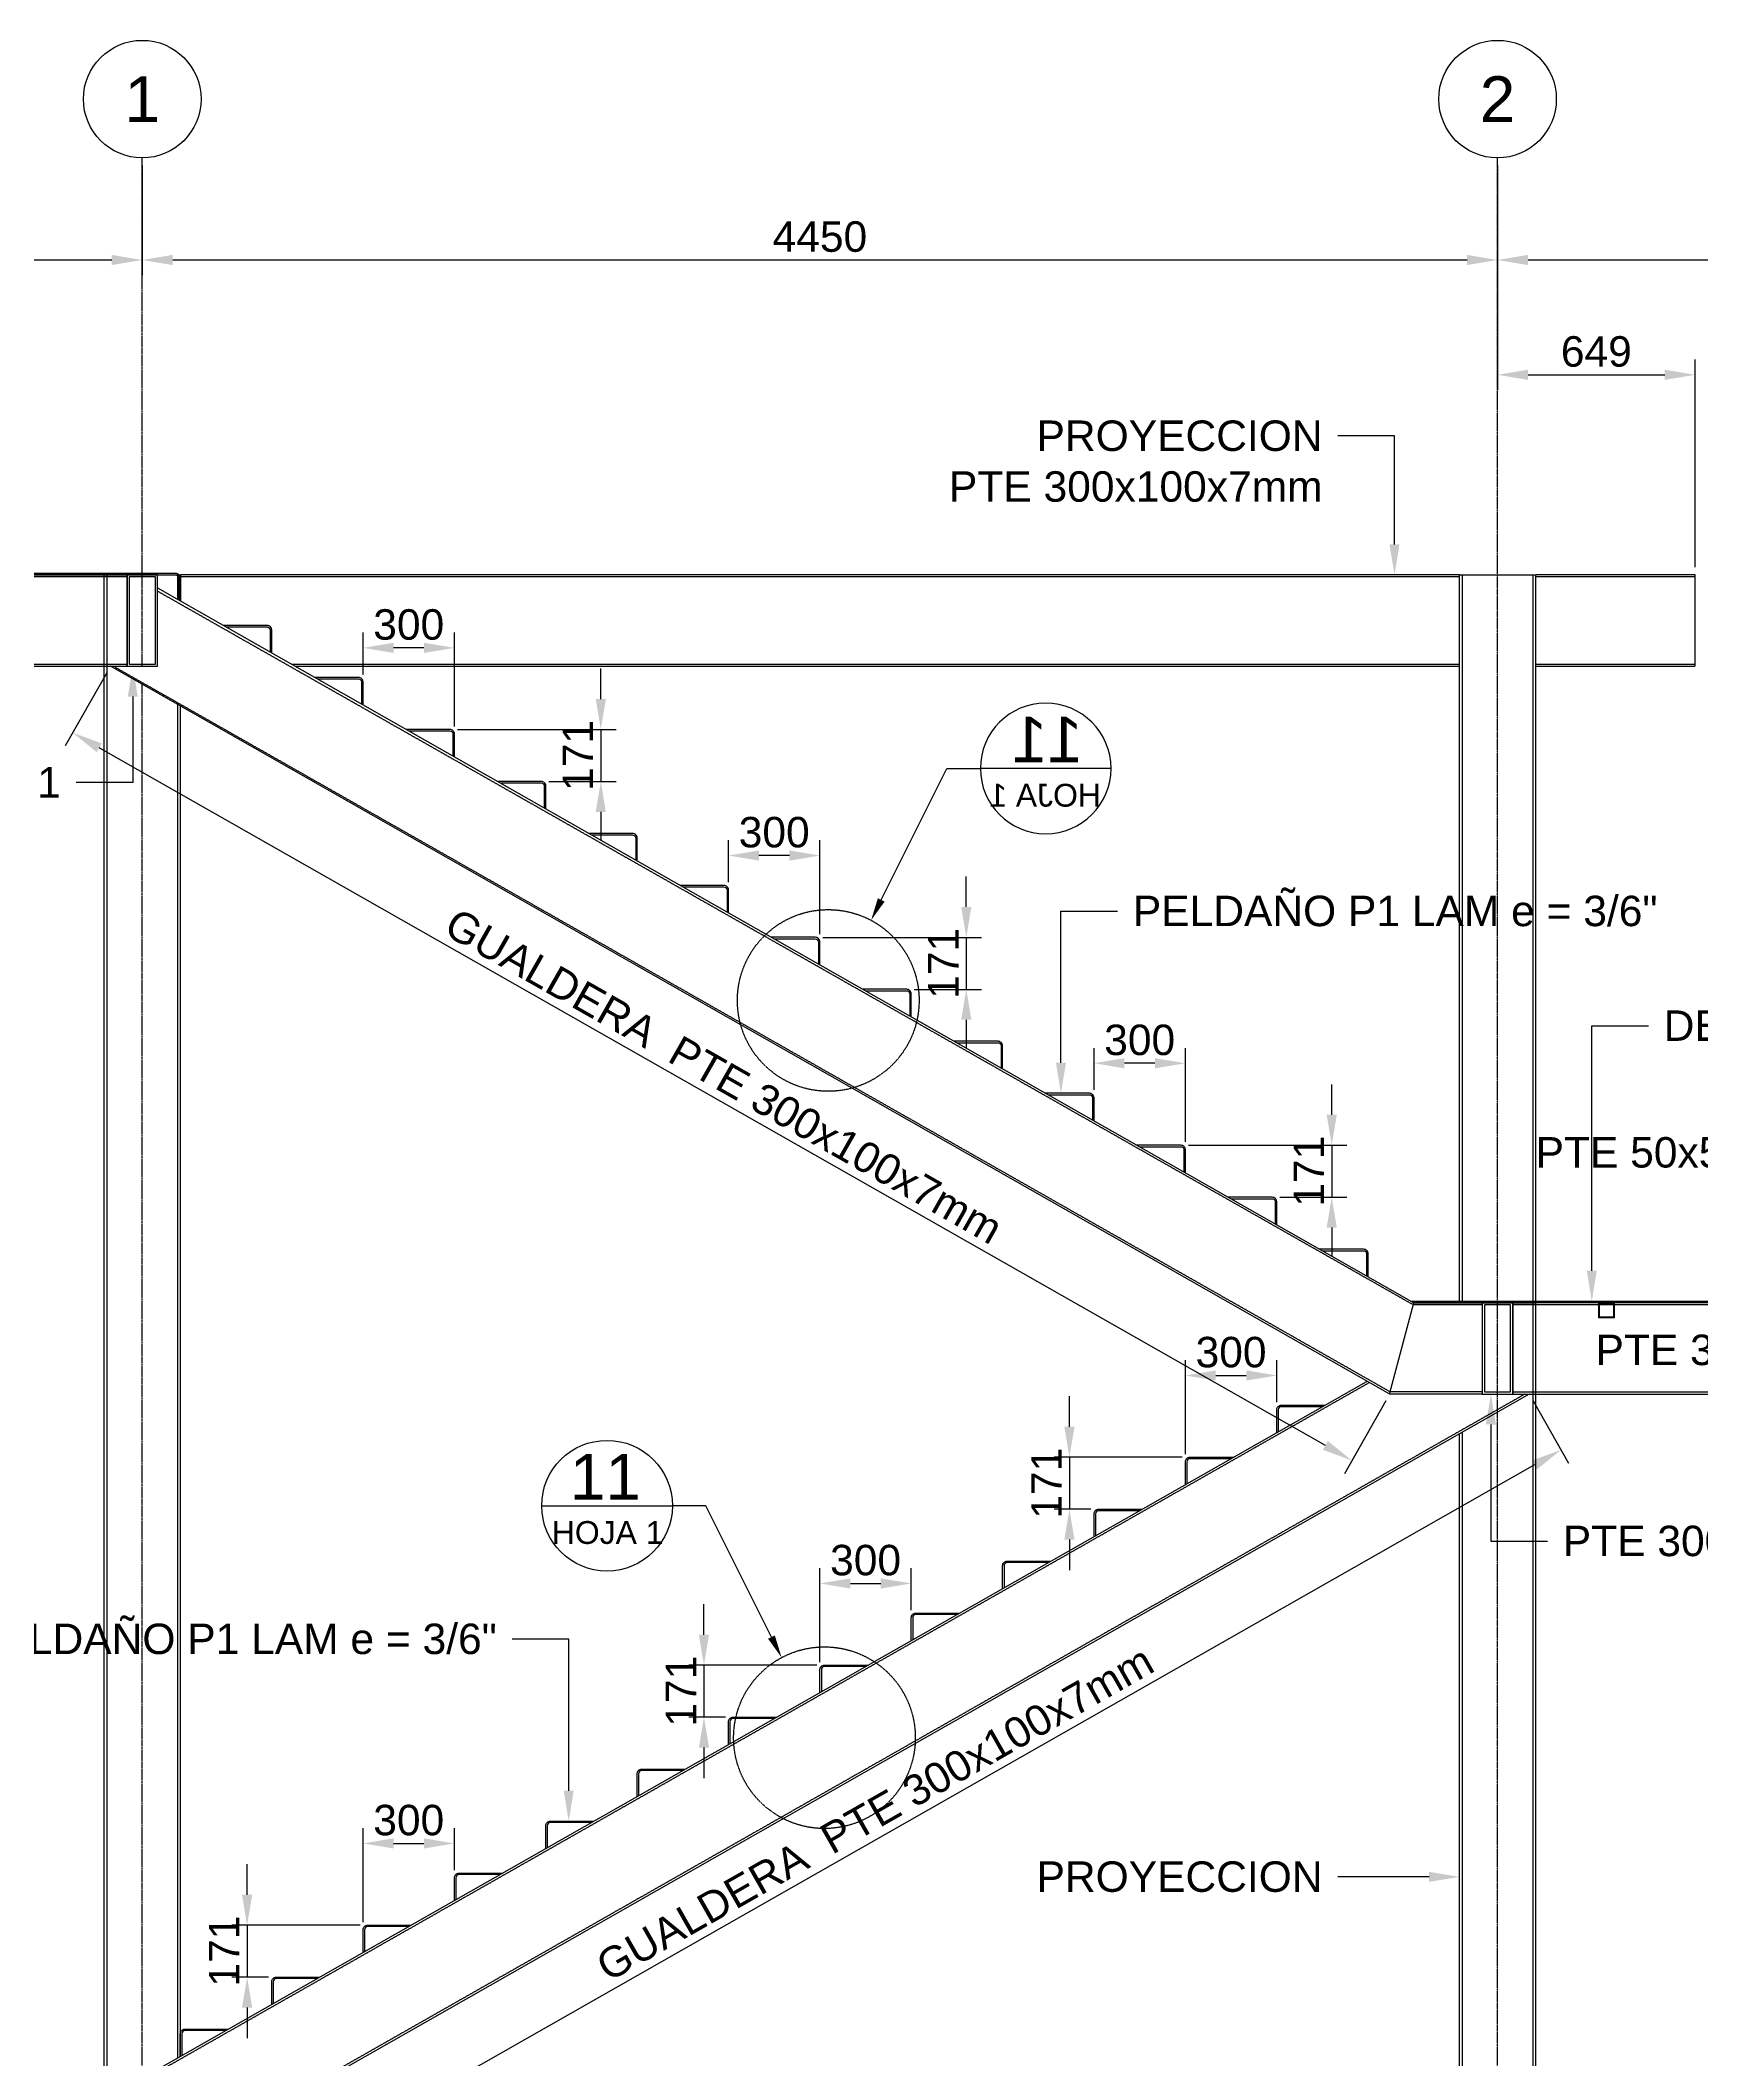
# Model space of a CAD drawing. Header units: millimetres. Extents: x -59786 to 1889966, y -10432 to 69447.
# Drawn here: x 1511 to 6965, y 8262 to 14892 of the extents above; entities that cross this region are included whole.
import ezdxf
from ezdxf import colors
from ezdxf.entities.mleader import LeaderData, LeaderLine
from ezdxf.enums import TextEntityAlignment as Align
from ezdxf.math import Vec2, Vec3

# ---------------------------------------------------------------- set-up
doc = ezdxf.new("R2010")
doc.units = ezdxf.units.MM
doc.header["$LTSCALE"] = 0.2
doc.set_wipeout_variables(frame=1)
doc.linetypes.add('CENTER', pattern=[50.8, 31.75, -6.35, 6.35, -6.35])
doc.linetypes.add('HIDDEN', pattern=[9.525, 6.35, -3.175])
for name, color, linetype in [('EE-5', 7, 'Continuous'), ('EE-TEXTO 1', 4, 'Continuous'), ('EE-TEXTO 2', 2, 'Continuous'), ('SIM-COTAS', 1, 'Continuous'), ('SIM-EJES', 8, 'CENTER'), ('SIM-OCULTOS', 8, 'HIDDEN'), ('SIM-PELDAÑOS', 5, 'Continuous'), ('SIM-PTE 300x100x7', 213, 'Continuous'), ('SIM-PTE 50x50x2', 132, 'Continuous')]:
    doc.layers.add(name, color=color, linetype=linetype)
doc.styles.add('ARIAL EE', font='arial.ttf')
doc.styles.get("Standard").update_dxf_attribs({"font": 'arial.ttf'})
doc.dimstyles.new('EE 1_STANDAR', dxfattribs={"dimtxt": 2, "dimasz": 2, "dimexe": 1, "dimexo": 0.5, "dimgap": 0.5, "dimtad": 1, "dimdec": 0, "dimdsep": 46, "dimtxsty": 'ARIAL EE', "dimcen": 1.5, "dimclrd": 256, "dimclre": 256, "dimclrt": 2, "dimadec": 0, "dimazin": 0, "dimtfac": 1, "dimtdec": 0, "dimtix": 1, "dimtmove": 0, "dimatfit": 2, "dimfxl": 1, "dimlwd": -1, "dimlwe": -1, "dimarcsym": 0})

# ---------------------------------------------------------------- blocks, each defined once
blk = doc.blocks.new('Esc atras')
at = {"layer": 'SIM-PELDAÑOS'}
for points in [[(6525, 10747.2), (6225, 10747.2, 0.414214), (6214.8, 10737), (6214.8, 10581.3), (6210, 10581.3), (6210, 10737, -0.414214), (6225, 10752), (6525, 10752), (6525, 10747.2)], [(6225, 10576.5), (5925, 10576.5, 0.414214), (5914.8, 10566.3), (5914.8, 10410.6), (5910, 10410.6), (5910, 10566.3, -0.414214), (5925, 10581.3), (6225, 10581.3), (6225, 10576.5)], [(5925, 10405.8), (5625, 10405.8, 0.414214), (5614.8, 10395.5), (5614.8, 10239.8), (5610, 10239.8), (5610, 10395.5, -0.414214), (5625, 10410.5), (5925, 10410.5), (5925, 10405.8)], [(5625, 10235), (5325, 10235, 0.414214), (5314.8, 10224.8), (5314.8, 10069.1), (5310, 10069.1), (5310, 10224.8, -0.414214), (5325, 10239.8), (5625, 10239.8), (5625, 10235)], [(5325, 10064.3), (5025, 10064.3, 0.414214), (5014.8, 10054.1), (5014.8, 9898.4), (5010, 9898.4), (5010, 10054.1, -0.414214), (5025, 10069.1), (5325, 10069.1), (5325, 10064.3)], [(5025, 9893.6), (4725, 9893.6, 0.414214), (4714.8, 9883.3), (4714.8, 9727.6), (4710, 9727.6), (4710, 9883.3, -0.414214), (4725, 9898.3), (5025, 9898.3), (5025, 9893.6)], [(4725, 9722.9), (4425, 9722.9, 0.414214), (4414.8, 9712.6), (4414.8, 9556.9), (4410, 9556.9), (4410, 9712.6, -0.414214), (4425, 9727.6), (4725, 9727.6), (4725, 9722.9)], [(4425, 9552.1), (4125, 9552.1, 0.414214), (4114.8, 9541.9), (4114.8, 9386.2), (4110, 9386.2), (4110, 9541.9, -0.414214), (4125, 9556.9), (4425, 9556.9), (4425, 9552.1)], [(4125, 9381.4), (3825, 9381.4, 0.414214), (3814.8, 9371.1), (3814.8, 9215.4), (3810, 9215.4), (3810, 9371.1, -0.414214), (3825, 9386.1), (4125, 9386.1), (4125, 9381.4)], [(3825, 9210.7), (3525, 9210.7, 0.414214), (3514.8, 9200.4), (3514.8, 9044.7), (3510, 9044.7), (3510, 9200.4, -0.414214), (3525, 9215.4), (3825, 9215.4), (3825, 9210.7)], [(3525, 9039.9), (3225, 9039.9, 0.414214), (3214.7, 9029.7), (3214.7, 8874), (3210, 8874), (3210, 9029.7, -0.414214), (3225, 9044.7), (3525, 9044.7), (3525, 9039.9)], [(3225, 8869.2), (2925, 8869.2, 0.414214), (2914.8, 8858.9), (2914.8, 8703.2), (2910, 8703.2), (2910, 8858.9, -0.414214), (2925, 8873.9), (3225, 8873.9), (3225, 8869.2)], [(2925, 8698.5), (2625, 8698.5, 0.414214), (2614.8, 8688.2), (2614.8, 8532.5), (2610, 8532.5), (2610, 8688.2, -0.414214), (2625, 8703.2), (2925, 8703.2), (2925, 8698.5)], [(2625, 8527.7), (2325, 8527.7, 0.414214), (2314.8, 8517.5), (2314.8, 8361.8), (2310, 8361.8), (2310, 8517.5, -0.414214), (2325, 8532.5), (2625, 8532.5), (2625, 8527.7)], [(2325, 8357), (2025, 8357, 0.414214), (2014.8, 8346.7), (2014.8, 8191), (2010, 8191), (2010, 8346.7, -0.414214), (2025, 8361.7), (2325, 8361.7), (2325, 8357)]]:
    blk.add_lwpolyline(points, format="xyb", dxfattribs=at)
blk.add_wipeout([(6285, 10704.5), (6285, 10447.2), (6439.2, 10447.2), (1934.8, 7883.7), (1935, 8186.3), (1859.8, 8186.3)])
at = {"layer": 'SIM-OCULTOS'}
for p, q in [((1874, 8186.3), (6285, 10696.4)), ((6425, 10447.2), (1934.8, 7891.8))]:
    blk.add_line(p, q, dxfattribs=at)
at = {"layer": 'SIM-PTE 300x100x7'}
blk.add_lwpolyline([(1935, 8186.3), (1859.8, 8186.3), (6285, 10704.5), (6285, 10447.2), (6439.2, 10447.2), (1934.8, 7883.7), (1935, 8186.3)], dxfattribs=at)
blk = doc.blocks.new('Esc adelante')
at = {"layer": 'SIM-OCULTOS'}
for p, q in [((1835, 13130.2), (-565, 13130.2)), ((8075.6, 10740.2, -3.9), (6385, 10740.2)), ((6385, 10454.2), (8075.6, 10454.2, -3.9))]:
    blk.add_line(p, q, dxfattribs=at)
at = {"layer": 'SIM-PELDAÑOS'}
for points in [[(1465.2, 13137.2), (1995, 13137.2, -0.414214), (2005.2, 13127), (2005.2, 12971.3), (2010, 12971.3), (2010, 13127, 0.414214), (1995, 13142), (1465.2, 13142), (1465.2, 13137.2)], [(1995, 12966.5), (2295, 12966.5, -0.414214), (2305.2, 12956.3), (2305.2, 12800.6), (2310, 12800.6), (2310, 12956.3, 0.414214), (2295, 12971.3), (1995, 12971.3), (1995, 12966.5)], [(2295, 12795.8), (2595, 12795.8, -0.414214), (2605.2, 12785.6), (2605.2, 12629.9), (2610, 12629.9), (2610, 12785.6, 0.414214), (2595, 12800.6), (2295, 12800.6), (2295, 12795.8)], [(2595, 12625.1), (2895, 12625.1, -0.414214), (2905.2, 12614.9), (2905.2, 12459.1), (2910, 12459.1), (2910, 12614.9, 0.414214), (2895, 12629.9), (2595, 12629.9), (2595, 12625.1)], [(2895, 12454.4), (3195, 12454.4, -0.414214), (3205.2, 12444.1), (3205.2, 12288.4), (3210, 12288.4), (3210, 12444.1, 0.414214), (3195, 12459.1), (2895, 12459.1), (2895, 12454.4)], [(3195, 12283.7), (3495, 12283.7, -0.414214), (3505.2, 12273.4), (3505.2, 12117.7), (3510, 12117.7), (3510, 12273.4, 0.414214), (3495, 12288.4), (3195, 12288.4), (3195, 12283.7)], [(3495, 12113), (3795, 12113, -0.414214), (3805.2, 12102.7), (3805.2, 11947), (3810, 11947), (3810, 12102.7, 0.414214), (3795, 12117.7), (3495, 12117.7), (3495, 12113)], [(3795, 11942.2), (4095, 11942.2, -0.414214), (4105.2, 11932), (4105.2, 11776.3), (4110, 11776.3), (4110, 11932, 0.414214), (4095, 11947), (3795, 11947), (3795, 11942.2)], [(4095, 11771.5), (4395, 11771.5, -0.414214), (4405.3, 11761.3), (4405.3, 11605.6), (4410, 11605.6), (4410, 11761.3, 0.414214), (4395, 11776.3), (4095, 11776.3), (4095, 11771.5)], [(4395, 11600.8), (4695, 11600.8, -0.414214), (4705.3, 11590.6), (4705.3, 11434.9), (4710, 11434.9), (4710, 11590.6, 0.414214), (4695, 11605.6), (4395, 11605.6), (4395, 11600.8)], [(4695, 11430.1), (4995, 11430.1, -0.414214), (5005.3, 11419.9), (5005.3, 11264.1), (5010, 11264.1), (5010, 11419.9, 0.414214), (4995, 11434.9), (4695, 11434.9), (4695, 11430.1)], [(4995, 11259.4), (5295, 11259.4, -0.414214), (5305.2, 11249.1), (5305.2, 11093.4), (5310, 11093.4), (5310, 11249.1, 0.414214), (5295, 11264.1), (4995, 11264.1), (4995, 11259.4)], [(5295, 11088.7), (5595, 11088.7, -0.414214), (5605.2, 11078.4), (5605.2, 10922.7), (5610, 10922.7), (5610, 11078.4, 0.414214), (5595, 11093.4), (5295, 11093.4), (5295, 11088.7)], [(5595, 10918), (5895, 10918, -0.414214), (5905.2, 10907.7), (5905.2, 10752), (5910, 10752), (5910, 10907.7, 0.414214), (5895, 10922.7), (5595, 10922.7), (5595, 10918)]]:
    blk.add_lwpolyline(points, format="xyb", dxfattribs=at)
blk.add_lwpolyline([(5895, 10752), (8175.6, 10752), (8175.6, 10747.2), (5895, 10747.2)], close=True, dxfattribs=at)
at = {"layer": 'SIM-PTE 300x100x7'}
blk.add_lwpolyline([(6385, 10447.2), (8075.6, 10447.2), (8075.6, 10747.2), (6385, 10747.2)], close=True, dxfattribs=at)
at = {"layer": 'SIM-PTE 50x50x2'}
for points in [[(6718.1, 10697.4), (6668.1, 10697.4), (6668.1, 10747.4), (6718.1, 10747.4)], [(6716.1, 10699.4), (6670.1, 10699.4), (6670.1, 10745.4), (6716.1, 10745.4)]]:
    blk.add_lwpolyline(points, close=True, dxfattribs=at)
blk.add_wipeout([(6285, 10447.2), (6285, 10747.2), (6060, 10747.2), (1935, 13094.7), (1935, 12837.2), (1780.7, 12837.3), (5981, 10447.2)]).dxf.layer = 'SIM-PTE 300x100x7'
at = {"layer": 'SIM-OCULTOS'}
blk.add_line((-565, 12844.2), (1835, 12844.2), dxfattribs=at)
for points in [[(6285, 10740.2), (6058.1, 10740.2), (1935, 13083.6)], [(6285, 10454.2), (5982.6, 10454.2), (1794.8, 12834.3)]]:
    blk.add_lwpolyline(points, dxfattribs=at)
at = {"layer": 'SIM-PTE 300x100x7'}
blk.add_line((5980.7, 10447.2), (6060, 10747.2), dxfattribs=at)
for points in [[(-658, 12837.2), (1835, 12837.2), (1835, 13137.2), (-658, 13137.2)], [(1835, 12837.2), (1935, 12837.2), (1935, 13137.2), (1835, 13137.2)], [(1842, 12844.2), (1928, 12844.2), (1928, 13130.2), (1842, 13130.2)], [(6285, 10447.2), (6385, 10447.2), (6385, 10747.2), (6285, 10747.2)], [(6292, 10454.2), (6378, 10454.2), (6378, 10740.2), (6292, 10740.2)]]:
    blk.add_lwpolyline(points, close=True, dxfattribs=at)
blk.add_lwpolyline([(6285, 10447.2), (5981, 10447.2), (1780.8, 12837.2), (1935, 12837.2), (1935, 13094.7), (6060, 10747.2), (6285, 10747.2), (6285, 10447.2)], dxfattribs=at)
blk = doc.blocks.new('*D30')
at = {"layer": 'SIM-COTAS', "transparency": 16777216}
for p, q in [((2570, 8713.2), (2570, 9021.6)), ((2870, 8883.9), (2870, 9021.6)), ((2670, 8971.6), (2770, 8971.6))]:
    blk.add_line(p, q, dxfattribs=at)
for points in [[(2670, 8988.3), (2670, 8955), (2570, 8971.6)], [(2770, 8988.3), (2770, 8955), (2870, 8971.6)]]:
    blk.add_solid(points, dxfattribs=at)
at = {"layer": 'SIM-COTAS', "color": 2, "transparency": 16777216, "insert": (2720, 9047.7), "char_height": 100, "attachment_point": 5, "style": 'ARIAL EE'}
blk.add_mtext('300', dxfattribs=at)
blk = doc.blocks.new('*D31')
at = {"layer": 'SIM-COTAS', "transparency": 16777216}
for p, q in [((2189.3, 8803.2), (2189.3, 8903.2)), ((2560, 8703.2), (2139.3, 8703.2)), ((2189.3, 8703.2), (2189.3, 8532.5)), ((2260, 8532.5), (2139.3, 8532.5)), ((2189.3, 8432.5), (2189.3, 8332.5))]:
    blk.add_line(p, q, dxfattribs=at)
for points in [[(2172.6, 8803.2), (2206, 8803.2), (2189.3, 8703.2)], [(2172.6, 8432.5), (2206, 8432.5), (2189.3, 8532.5)]]:
    blk.add_solid(points, dxfattribs=at)
at = {"layer": 'SIM-COTAS', "color": 2, "transparency": 16777216, "insert": (2114.1, 8617.8), "char_height": 100, "attachment_point": 5, "rotation": 90, "style": 'ARIAL EE'}
blk.add_mtext('171', dxfattribs=at)
blk = doc.blocks.new('*D32')
at = {"layer": 'SIM-COTAS', "transparency": 16777216}
for p, q in [((4070, 9566.9), (4070, 9875.3)), ((4170, 9825.3), (4270, 9825.3)), ((4370, 9737.6), (4370, 9875.3))]:
    blk.add_line(p, q, dxfattribs=at)
for points in [[(4170, 9842), (4170, 9808.6), (4070, 9825.3)], [(4270, 9842), (4270, 9808.6), (4370, 9825.3)]]:
    blk.add_solid(points, dxfattribs=at)
at = {"layer": 'SIM-COTAS', "color": 2, "transparency": 16777216, "insert": (4220, 9901.4), "char_height": 100, "attachment_point": 5, "style": 'ARIAL EE'}
blk.add_mtext('300', dxfattribs=at)
blk = doc.blocks.new('*D33')
at = {"layer": 'SIM-COTAS', "transparency": 16777216}
for p, q in [((3689.3, 9656.9), (3689.3, 9756.9)), ((4060, 9556.9), (3639.3, 9556.9)), ((3689.3, 9556.9), (3689.3, 9386.1)), ((3760, 9386.1), (3639.3, 9386.1)), ((3689.3, 9286.1), (3689.3, 9186.1))]:
    blk.add_line(p, q, dxfattribs=at)
for points in [[(3672.6, 9656.9), (3706, 9656.9), (3689.3, 9556.9)], [(3672.6, 9286.1), (3706, 9286.1), (3689.3, 9386.1)]]:
    blk.add_solid(points, dxfattribs=at)
at = {"layer": 'SIM-COTAS', "color": 2, "transparency": 16777216, "insert": (3614.1, 9471.5), "char_height": 100, "attachment_point": 5, "rotation": 90, "style": 'ARIAL EE'}
blk.add_mtext('171', dxfattribs=at)
blk = doc.blocks.new('*D34')
at = {"layer": 'SIM-COTAS', "transparency": 16777216}
for p, q in [((5270, 10249.8), (5270, 10558.2)), ((5570, 10420.5), (5570, 10558.2)), ((5370, 10508.2), (5470, 10508.2))]:
    blk.add_line(p, q, dxfattribs=at)
for points in [[(5370, 10524.9), (5370, 10491.6), (5270, 10508.2)], [(5470, 10524.9), (5470, 10491.6), (5570, 10508.2)]]:
    blk.add_solid(points, dxfattribs=at)
at = {"layer": 'SIM-COTAS', "color": 2, "transparency": 16777216, "insert": (5420, 10584.3), "char_height": 100, "attachment_point": 5, "style": 'ARIAL EE'}
blk.add_mtext('300', dxfattribs=at)
blk = doc.blocks.new('*D35')
at = {"layer": 'SIM-COTAS', "transparency": 16777216}
for p, q in [((4889.3, 10339.8), (4889.3, 10439.8)), ((5260, 10239.8), (4839.3, 10239.8)), ((4889.3, 10239.8), (4889.3, 10069.1)), ((4960, 10069.1), (4839.3, 10069.1)), ((4889.3, 9969.1), (4889.3, 9869.1))]:
    blk.add_line(p, q, dxfattribs=at)
for points in [[(4872.6, 10339.8), (4906, 10339.8), (4889.3, 10239.8)], [(4872.6, 9969.1), (4906, 9969.1), (4889.3, 10069.1)]]:
    blk.add_solid(points, dxfattribs=at)
at = {"layer": 'SIM-COTAS', "color": 2, "transparency": 16777216, "insert": (4814.1, 10154.4), "char_height": 100, "attachment_point": 5, "rotation": 90, "style": 'ARIAL EE'}
blk.add_mtext('171', dxfattribs=at)
blk = doc.blocks.new('*D36')
at = {"layer": 'SIM-COTAS', "transparency": 16777216}
for p, q in [((4970, 11445.9), (4970, 11583.5)), ((5270, 11275.4), (5270, 11583.5)), ((5170, 11533.5), (5070, 11533.5))]:
    blk.add_line(p, q, dxfattribs=at)
for points in [[(5070, 11550.2), (5070, 11516.8), (4970, 11533.5)], [(5170, 11550.2), (5170, 11516.8), (5270, 11533.5)]]:
    blk.add_solid(points, dxfattribs=at)
at = {"layer": 'SIM-COTAS', "color": 2, "transparency": 16777216, "insert": (5120, 11609.6), "char_height": 100, "attachment_point": 5, "style": 'ARIAL EE'}
blk.add_mtext('300', dxfattribs=at)
blk = doc.blocks.new('*D37')
at = {"layer": 'SIM-COTAS', "transparency": 16777216}
for p, q in [((5750.6, 11364.2), (5750.6, 11464.2)), ((5280, 11264.2), (5800.6, 11264.2)), ((5750.6, 11264.2), (5750.6, 11093.6)), ((5580, 11093.6), (5800.6, 11093.6)), ((5750.6, 10993.6), (5750.6, 10893.6))]:
    blk.add_line(p, q, dxfattribs=at)
for points in [[(5734, 11364.2), (5767.3, 11364.2), (5750.6, 11264.2)], [(5734, 10993.6), (5767.3, 10993.6), (5750.6, 11093.6)]]:
    blk.add_solid(points, dxfattribs=at)
at = {"layer": 'SIM-COTAS', "color": 2, "transparency": 16777216, "insert": (5675.4, 11178.9), "char_height": 100, "attachment_point": 5, "rotation": 90, "style": 'ARIAL EE'}
blk.add_mtext('171', dxfattribs=at)
blk = doc.blocks.new('*D38')
at = {"layer": 'SIM-COTAS', "transparency": 16777216}
for p, q in [((3770, 12127.9), (3770, 12265.5)), ((3970, 12215.5), (3870, 12215.5)), ((4070, 11957.4), (4070, 12265.5))]:
    blk.add_line(p, q, dxfattribs=at)
for points in [[(3870, 12232.2), (3870, 12198.8), (3770, 12215.5)], [(3970, 12232.2), (3970, 12198.8), (4070, 12215.5)]]:
    blk.add_solid(points, dxfattribs=at)
at = {"layer": 'SIM-COTAS', "color": 2, "transparency": 16777216, "insert": (3920, 12291.6), "char_height": 100, "attachment_point": 5, "style": 'ARIAL EE'}
blk.add_mtext('300', dxfattribs=at)
blk = doc.blocks.new('*D39')
at = {"layer": 'SIM-COTAS', "transparency": 16777216}
for p, q in [((4550.6, 12046.8), (4550.6, 12146.8)), ((4080, 11946.8), (4600.6, 11946.8)), ((4550.6, 11946.8), (4550.6, 11776.1)), ((4380, 11776.1), (4600.6, 11776.1)), ((4550.6, 11676.1), (4550.6, 11576.1))]:
    blk.add_line(p, q, dxfattribs=at)
for points in [[(4534, 12046.8), (4567.3, 12046.8), (4550.6, 11946.8)], [(4534, 11676.1), (4567.3, 11676.1), (4550.6, 11776.1)]]:
    blk.add_solid(points, dxfattribs=at)
at = {"layer": 'SIM-COTAS', "color": 2, "transparency": 16777216, "insert": (4475.4, 11861.5), "char_height": 100, "attachment_point": 5, "rotation": 90, "style": 'ARIAL EE'}
blk.add_mtext('171', dxfattribs=at)
blk = doc.blocks.new('*D40')
at = {"layer": 'SIM-COTAS', "transparency": 16777216}
for p, q in [((2570, 12809.9), (2570, 12947.5)), ((2870, 12639.4), (2870, 12947.5)), ((2770, 12897.5), (2670, 12897.5))]:
    blk.add_line(p, q, dxfattribs=at)
for points in [[(2670, 12914.2), (2670, 12880.8), (2570, 12897.5)], [(2770, 12914.2), (2770, 12880.8), (2870, 12897.5)]]:
    blk.add_solid(points, dxfattribs=at)
at = {"layer": 'SIM-COTAS', "color": 2, "transparency": 16777216, "insert": (2720, 12973.6), "char_height": 100, "attachment_point": 5, "style": 'ARIAL EE'}
blk.add_mtext('300', dxfattribs=at)
blk = doc.blocks.new('*D41')
at = {"layer": 'SIM-COTAS', "transparency": 16777216}
for p, q in [((3350.6, 12729.4), (3350.6, 12829.4)), ((2880, 12629.4), (3400.6, 12629.4)), ((3350.6, 12629.4), (3350.6, 12458.9)), ((3180, 12458.9), (3400.6, 12458.9)), ((3350.6, 12358.9), (3350.6, 12258.9))]:
    blk.add_line(p, q, dxfattribs=at)
for points in [[(3334, 12729.4), (3367.3, 12729.4), (3350.6, 12629.4)], [(3334, 12358.9), (3367.3, 12358.9), (3350.6, 12458.9)]]:
    blk.add_solid(points, dxfattribs=at)
at = {"layer": 'SIM-COTAS', "color": 2, "transparency": 16777216, "insert": (3275.4, 12544.1), "char_height": 100, "attachment_point": 5, "rotation": 90, "style": 'ARIAL EE'}
blk.add_mtext('171', dxfattribs=at)
blk = doc.blocks.new('*D42')
at = {"layer": 'SIM-COTAS', "transparency": 16777216}
for p, q in [((1845, 14481.5), (1845, 14121.2)), ((-698, 13167), (-698, 14221.2)), ((-598, 14171.2), (1745, 14171.2))]:
    blk.add_line(p, q, dxfattribs=at)
for points in [[(-598, 14187.9), (-598, 14154.5), (-698, 14171.2)], [(1745, 14187.9), (1745, 14154.5), (1845, 14171.2)]]:
    blk.add_solid(points, dxfattribs=at)
at = {"layer": 'SIM-COTAS', "color": 2, "transparency": 16777216, "insert": (573.5, 14247.3), "char_height": 100, "attachment_point": 5, "style": 'ARIAL EE'}
blk.add_mtext('2543', dxfattribs=at)
blk = doc.blocks.new('*D43')
at = {"layer": 'SIM-COTAS', "transparency": 16777216}
for p, q in [((1845, 14481.5), (1845, 14121.2)), ((6295, 14481.5), (6295, 14121.2)), ((1945, 14171.2), (6195, 14171.2))]:
    blk.add_line(p, q, dxfattribs=at)
for points in [[(1945, 14187.9), (1945, 14154.5), (1845, 14171.2)], [(6195, 14187.9), (6195, 14154.5), (6295, 14171.2)]]:
    blk.add_solid(points, dxfattribs=at)
at = {"layer": 'SIM-COTAS', "color": 2, "transparency": 16777216, "insert": (4070, 14247.3), "char_height": 100, "attachment_point": 5, "style": 'ARIAL EE'}
blk.add_mtext('4450', dxfattribs=at)
blk = doc.blocks.new('*D44')
at = {"layer": 'SIM-COTAS', "transparency": 16777216}
for p, q in [((6295, 14481.5), (6295, 14121.2)), ((8140, 13155.2), (8140, 14221.2)), ((6395, 14171.2), (8040, 14171.2))]:
    blk.add_line(p, q, dxfattribs=at)
for points in [[(6395, 14187.9), (6395, 14154.5), (6295, 14171.2)], [(8040, 14187.9), (8040, 14154.5), (8140, 14171.2)]]:
    blk.add_solid(points, dxfattribs=at)
at = {"layer": 'SIM-COTAS', "color": 2, "transparency": 16777216, "insert": (7217.5, 14247.3), "char_height": 100, "attachment_point": 5, "style": 'ARIAL EE'}
blk.add_mtext('1845', dxfattribs=at)
blk = doc.blocks.new('ITEM_1')
at = {"layer": 'EE-5'}
blk.add_circle((0, 0), 3.86, dxfattribs=at)
at = {"layer": 'EE-TEXTO 1', "style": 'ARIAL EE', "flags": 4}
blk.add_attdef('EJE', text='', height=3, dxfattribs=at).set_placement((0, 0), align=Align.MIDDLE_CENTER)
blk = doc.blocks.new('*D105')
at = {"layer": 'SIM-COTAS', "transparency": 16777216}
for p, q in [((6411.5, 10425.5), (6528.2, 10220.5)), ((6416.6, 10214.5), (2161.2, 7792.7)), ((1982.4, 7904.8), (2099, 7699.8))]:
    blk.add_line(p, q, dxfattribs=at)
for points in [[(6408.3, 10229), (6424.8, 10200), (6503.5, 10264)], [(2153, 7807.2), (2169.5, 7778.3), (2074.3, 7743.3)]]:
    blk.add_solid(points, dxfattribs=at)
at = {"layer": 'SIM-COTAS', "color": 2, "transparency": 16777216, "insert": (4250.9, 9070.3), "char_height": 100, "attachment_point": 5, "rotation": 29.64469, "style": 'ARIAL EE'}
blk.add_mtext('GUALDERA  PTE 300x100x7mm', dxfattribs=at)
blk = doc.blocks.new('*D106')
at = {"layer": 'SIM-COTAS', "transparency": 16777216}
for p, q in [((1728.3, 12815.5), (1591.8, 12575.6)), ((5729.9, 10278.5), (1703.4, 12569.6)), ((5928.6, 10425.5), (5792.1, 10185.5))]:
    blk.add_line(p, q, dxfattribs=at)
for points in [[(1711.6, 12584), (1695.2, 12555.1), (1616.5, 12619)], [(5738.1, 10292.9), (5721.6, 10264), (5816.8, 10229)]]:
    blk.add_solid(points, dxfattribs=at)
at = {"layer": 'SIM-COTAS', "color": 2, "transparency": 16777216, "insert": (3754.6, 11490.7), "char_height": 100, "attachment_point": 5, "rotation": 330.35972, "style": 'ARIAL EE'}
blk.add_mtext('GUALDERA  PTE 300x100x7mm', dxfattribs=at)
blk = doc.blocks.new('*D107')
at = {"layer": 'SIM-COTAS', "color": 2, "transparency": 16777216, "insert": (7230, 10591.6), "char_height": 100, "attachment_point": 5, "style": 'ARIAL EE'}
blk.add_mtext('PTE 300x100x7mm', dxfattribs=at)
blk = doc.blocks.new('*D112')
at = {"layer": 'SIM-COTAS', "color": 2, "transparency": 16777216, "insert": (514.5, 12974.7), "char_height": 100, "attachment_point": 5, "style": 'ARIAL EE'}
blk.add_mtext('PTE 300x100x7mm', dxfattribs=at)
blk = doc.blocks.new('*D340')
at = {"layer": 'SIM-COTAS', "transparency": 16777216}
for p, q in [((6295, 14481.5), (6295, 13744.1)), ((6395, 13794.1), (6843.8, 13794.1)), ((6943.8, 13162.3), (6943.8, 13844.1))]:
    blk.add_line(p, q, dxfattribs=at)
for points in [[(6395, 13810.8), (6395, 13777.4), (6295, 13794.1)], [(6843.8, 13810.8), (6843.8, 13777.4), (6943.8, 13794.1)]]:
    blk.add_solid(points, dxfattribs=at)
at = {"layer": 'SIM-COTAS', "color": 2, "transparency": 16777216, "insert": (6619.4, 13870.2), "char_height": 100, "attachment_point": 5, "style": 'ARIAL EE'}
blk.add_mtext('649', dxfattribs=at)
blk = doc.blocks.new('ITEM DETALLE')
at = {"color": 7, "transparency": 16777216}
blk.add_wipeout([(0, 4.29), (-0.84, 4.2), (-1.64, 3.96), (-2.38, 3.56), (-3.03, 3.03), (-3.56, 2.38), (-3.96, 1.64), (-4.2, 0.84), (-4.29, 0), (-4.2, -0.84), (-3.96, -1.64), (-3.56, -2.38), (-3.03, -3.03), (-2.38, -3.56), (-1.64, -3.96), (-0.84, -4.2), (0, -4.29), (0.84, -4.2), (1.64, -3.96), (2.38, -3.56), (3.03, -3.03), (3.56, -2.38), (3.96, -1.64), (4.2, -0.84), (4.29, 0), (4.2, 0.84), (3.96, 1.64), (3.56, 2.38), (3.03, 3.03), (2.38, 3.56), (1.64, 3.96), (0.84, 4.2)], dxfattribs=at)
at = {"layer": 'EE-5', "color": 7, "transparency": 16777216}
blk.add_line((-4.29, 0), (4.29, 0), dxfattribs=at)
blk.add_circle((0, 0), 4.29, dxfattribs=at)
at = {"layer": 'EE-TEXTO 1', "color": 4, "transparency": 16777216, "style": 'ARIAL EE'}
blk.add_attdef('X', text='', height=3, dxfattribs=at).set_placement((-0.11, 1.9), align=Align.MIDDLE_CENTER)
at = {"layer": 'EE-TEXTO 2', "color": 2, "transparency": 16777216, "style": 'ARIAL EE'}
blk.add_attdef('###', text='', height=1.5, dxfattribs=at).set_placement((0.04, -1.76), align=Align.MIDDLE_CENTER)

msp = doc.modelspace()

# ---------------------------------------------------------------- linework, layer by layer
at = {"layer": 'SIM-OCULTOS'}
for points in [[(1720, 13137.25), (1970, 13137.25), (1970, 0), (1720, 0)], [(1729.5, 13137.25), (1960.5, 13137.25), (1960.5, 0), (1729.5, 0)], [(1970, 12844.25), (6170, 12844.25), (6170, 13130.25), (1970, 13130.25)], [(6170, 13137.261), (1970.234, 13137.261), (1970.234, 12837.268), (6170, 12837.268)], [(6419.766, 12844.25), (6943.821, 12844.25), (6943.821, 13130.25), (6419.766, 13130.25)], [(6943.821, 13137.261), (6420, 13137.261), (6420, 12837.268), (6943.821, 12837.268)], [(6170, 10747.25), (6420, 10747.25), (6420, 0), (6170, 0)], [(6179.5, 10747.25), (6410.5, 10747.25), (6410.5, 0), (6179.5, 0)]]:
    msp.add_lwpolyline(points, close=True, dxfattribs=at)

# ---------------------------------------------------------------- block references
at = {"layer": 'SIM-COTAS'}
ref = msp.add_blockref('ITEM_1', (1845, 14699.388), dxfattribs=dict(at, xscale=50.00000000000001, yscale=50.00000000000001, zscale=50.00000000000001, rotation=179.9999999999999))
ref.add_attrib('EJE', '1', dxfattribs={"layer": 'EE-TEXTO 1', "height": 150, "style": 'ARIAL EE', "flags": 4}).set_placement((1844.933, 14699.431), align=Align.MIDDLE_CENTER)
ref = msp.add_blockref('ITEM_1', (6295, 14699.388), dxfattribs=dict(at, xscale=50.00000000000001, yscale=50.00000000000001, zscale=50.00000000000001, rotation=179.9999999999999))
ref.add_attrib('EJE', '2', dxfattribs={"layer": 'EE-TEXTO 1', "height": 150, "style": 'ARIAL EE', "flags": 4}).set_placement((6294.933, 14699.431), align=Align.MIDDLE_CENTER)

# ---------------------------------------------------------------- dimensions: what is measured, and where the dimension line sits
for base, p1, p2, picture, middle in [((1845, 14171.199), (-698.024, 13142), (1845, 14506.53), '*D42', (573.488, 14247.29)), ((6295, 14171.199), (1845, 14506.53), (6295, 14506.53), '*D43', (4070, 14247.256)), ((8140, 14171.199), (6295, 14506.53), (8140, 13130.25), '*D44', (7217.5, 14247.256)), ((6943.821, 13794.098), (6295, 14506.53), (6943.821, 13137.261), '*D340', (6619.41, 13870.155)), ((2570, 12897.505), (2870, 12614.357), (2570, 12784.857), '*D40', (2720, 12973.597)), ((3770, 12215.505), (4070, 11932.357), (3770, 12102.857), '*D38', (3920, 12291.597)), ((4970, 11533.505), (5270, 11250.357), (4970, 11420.857), '*D36', (5120, 11609.597))]:
    dim = msp.add_linear_dim(base=base, p1=p1, p2=p2, dimstyle='EE 1_STANDAR', dxfattribs=at)
    dim.commit()
    dim.dimension.update_dxf_attribs({"geometry": picture, "text_midpoint": middle})
dim = msp.add_aligned_dim(p1=(-691.024, 12837.25), p2=(1720, 12837.25), distance=61.36, text='PTE 300x100x7mm', dimstyle='EE 1_STANDAR', override={"dimse1": 1, "dimse2": 1, "dimsd1": 1, "dimsd2": 1}, dxfattribs=at)
dim.commit()
dim.dimension.update_dxf_attribs({"geometry": '*D112', "text_midpoint": (514.488, 12974.701)})
for base, p1, p2, picture, middle in [((3350.622023221, 12458.857142857), (2855, 12629.357142857), (3155, 12458.857142857), '*D41', (3275.417384749, 12544.107142857)), ((4550.622, 11776.143), (4055, 11946.786), (4355, 11776.143), '*D39', (4475.417, 11861.464)), ((5750.622, 11093.571), (5255, 11264.214), (5555, 11093.571), '*D37', (5675.417, 11178.893))]:
    dim = msp.add_linear_dim(base=base, p1=p1, p2=p2, angle=90, dimstyle='EE 1_STANDAR', dxfattribs=at)
    dim.commit()
    dim.dimension.update_dxf_attribs({"geometry": picture, "text_midpoint": middle})

# ---------------------------------------------------------------- leaders
at = {"layer": 'SIM-COTAS', "linetype": 'Continuous'}
ml = msp.add_multileader_mtext('Standard', dxfattribs=at)
ml.set_content('{\\C2;PROYECCION\\PPTE 300x100x7mm}', color=256)
ml.set_leader_properties()
ml.build(insert=Vec2(0, 0))
ml.multileader.update_dxf_attribs({"dogleg_length": 0.0025, "arrow_head_size": 100, "scale": 50})
ctx = ml.context
ctx.base_point, ctx.scale, ctx.char_height, ctx.arrow_head_size, ctx.landing_gap_size, ctx.plane_origin = Vec3(4463.448, 13593.192), 50, 100, 100, 50, Vec3(10198.005, 31050.265)
ctx.text_align_type = 2
notes = []
notes.append((ctx, [(0, (1, 1, 0), (5956.651, 13593.192), (-1, 0), 186.178, [(0, [(5956.651, 13137.261)], 0, [])])]))
ctx.mtext.insert, ctx.mtext.rotation, ctx.mtext.width, ctx.mtext.defined_height, ctx.mtext.alignment, ctx.mtext.flow_direction = Vec3(5720.473, 13644.079), 6.28318531, 1232.42787, 411.095, 3, 5
ml = msp.add_multileader_mtext('Standard', dxfattribs=at)
ml.set_content('\\A1;{\\C2;VIGA ARMADA TIPO 1}', color=256)
ml.set_leader_properties()
ml.build(insert=Vec2(0, 0))
ml.multileader.update_dxf_attribs({"dogleg_length": 0.0025, "arrow_head_size": 100, "scale": 50})
ctx = ml.context
ctx.base_point, ctx.scale, ctx.char_height, ctx.arrow_head_size, ctx.landing_gap_size, ctx.plane_origin = Vec3(557.847, 12455.247), 50, 100, 100, 50, Vec3(5842.027, -4319.823)
ctx.text_align_type = 2
notes.append((ctx, [(0, (1, 1, 0), (1813.943, 12455.247), (-1, 0), 186.178, [(0, [(1813.865, 12837.25)], 0, [])])]))
ctx.mtext.insert, ctx.mtext.rotation, ctx.mtext.width, ctx.mtext.defined_height, ctx.mtext.alignment, ctx.mtext.flow_direction = Vec3(1577.765, 12506.1), 6.28318531, 974.70283, 411.095, 3, 5
ml = msp.add_multileader_mtext('Standard', dxfattribs=at)
ml.set_content('\\A1;{\\C2;PELDAÑO P1 LAM e = 3/6"}', color=256)
ml.set_leader_properties()
ml.build(insert=Vec2(0, 0))
ml.multileader.update_dxf_attribs({"dogleg_length": 0.0025, "arrow_head_size": 100, "scale": 50})
ctx = ml.context
ctx.base_point, ctx.scale, ctx.char_height, ctx.arrow_head_size, ctx.landing_gap_size, ctx.plane_origin = Vec3(5047.551, 12032.733), 50, 100, 100, 50, Vec3(833.289, -5722.216)
notes.append((ctx, [(0, (1, 1, 0), (4861.373, 12032.733), (1, 0), 186.178, [(0, [(4861.451, 11434.857)], 0, [])])]))
ctx.mtext.insert, ctx.mtext.rotation, ctx.mtext.width, ctx.mtext.defined_height, ctx.mtext.flow_direction = Vec3(5097.551, 12083.62), 6.28318531, 948.96791, 411.095, 5
ml = msp.add_multileader_mtext('Standard', dxfattribs=at)
ml.set_content('\\A1;{\\C2;DESCANSO LAM e = 3/6"}', color=256)
ml.set_leader_properties()
ml.build(insert=Vec2(0, 0))
ml.multileader.update_dxf_attribs({"dogleg_length": 0.0025, "arrow_head_size": 100, "scale": 50})
ctx = ml.context
ctx.base_point, ctx.scale, ctx.char_height, ctx.arrow_head_size, ctx.landing_gap_size, ctx.plane_origin = Vec3(6790.526, 11656.086), 50, 100, 100, 50, Vec3(2576.264, -6405.073)
notes.append((ctx, [(0, (1, 1, 0), (6604.348, 11656.086), (1, 0), 186.178, [(0, [(6604.426, 10752)], 0, [])])]))
ctx.mtext.insert, ctx.mtext.rotation, ctx.mtext.width, ctx.mtext.defined_height, ctx.mtext.flow_direction = Vec3(6840.526, 11706.973), 6.28318531, 886.56141, 411.095, 5
for ctx, leaders in notes:
    for number, flags, end, landing, length, lines in leaders:
        leader = LeaderData()
        leader.index, (leader.has_last_leader_line, leader.has_dogleg_vector, leader.attachment_direction) = number, flags
        leader.last_leader_point, leader.dogleg_vector, leader.dogleg_length = Vec3(end), Vec3(landing), length
        for number, points, colour, breaks in lines:
            line = LeaderLine()
            line.index, line.vertices, line.color, line.breaks = number, Vec3.list(points), colors.encode_raw_color(colour), breaks
            leader.lines.append(line)
        ctx.leaders.append(leader)

# ---------------------------------------------------------------- next in the draw order: block references
at = {"layer": 'SIM-PTE 300x100x7'}
msp.add_blockref('Esc atras', (-40, 0), dxfattribs=at)

# ---------------------------------------------------------------- next in the draw order: linework, layer by layer
at = {"layer": 'SIM-EJES'}
for p, q in [((1845, -522.53), (1845, 14506.53)), ((6295, -522.53), (6295, 14506.53))]:
    msp.add_line(p, q, dxfattribs=at)
at = {"layer": 'SIM-OCULTOS'}
for points in [[(6170, 13137.25), (6420, 13137.25), (6420, 10747.25), (6170, 10747.25)], [(6179.5, 13137.25), (6410.5, 13137.25), (6410.5, 10747.25), (6179.5, 10747.25)]]:
    msp.add_lwpolyline(points, close=True, dxfattribs=at)

# ---------------------------------------------------------------- next in the draw order: dimensions: what is measured, and where the dimension line sits
at = {"layer": 'SIM-COTAS'}
for p1, p2, distance, picture, middle in [((5940.982, 10447.25), (1740.672, 12837.265), 251.109, '*D106', (3754.592, 11490.705)), ((6399.184, 10447.25), (1970, 7926.552), 210.875, '*D105', (4250.938, 9070.322))]:
    dim = msp.add_aligned_dim(p1=p1, p2=p2, distance=distance, text='GUALDERA  PTE 300x100x7mm', dimstyle='EE 1_STANDAR', dxfattribs=at)
    dim.commit()
    dim.dimension.update_dxf_attribs({"geometry": picture, "text_midpoint": middle})
dim = msp.add_aligned_dim(p1=(6420, 10447.25), p2=(8040, 10447.25), distance=68.214, text='PTE 300x100x7mm', dimstyle='EE 1_STANDAR', override={"dimse1": 1, "dimse2": 1, "dimsd1": 1, "dimsd2": 1}, dxfattribs=at)
dim.commit()
dim.dimension.update_dxf_attribs({"geometry": '*D107', "text_midpoint": (7230, 10591.555)})
for base, p1, p2, picture, middle in [((5570, 10508.238), (5270, 10224.8), (5570, 10395.533), '*D34', (5420, 10584.329)), ((4370, 9825.304), (4070, 9541.867), (4370, 9712.6), '*D32', (4220, 9901.396)), ((2870, 8971.638), (2570, 8688.2), (2870, 8858.933), '*D30', (2720, 9047.729))]:
    dim = msp.add_linear_dim(base=base, p1=p1, p2=p2, dimstyle='EE 1_STANDAR', dxfattribs=at)
    dim.commit()
    dim.dimension.update_dxf_attribs({"geometry": picture, "text_midpoint": middle})
for base, p1, p2, picture, middle in [((4889.295, 10069.067), (5285, 10239.8), (4985, 10069.067), '*D35', (4814.09, 10154.433)), ((3689.295, 9386.133), (4085, 9556.867), (3785, 9386.133), '*D33', (3614.09, 9471.5)), ((2189.295, 8532.467), (2585, 8703.2), (2285, 8532.467), '*D31', (2114.09, 8617.833))]:
    dim = msp.add_linear_dim(base=base, p1=p1, p2=p2, angle=90, dimstyle='EE 1_STANDAR', dxfattribs=at)
    dim.commit()
    dim.dimension.update_dxf_attribs({"geometry": picture, "text_midpoint": middle})

# ---------------------------------------------------------------- next in the draw order: leaders
at = {"layer": 'SIM-COTAS', "linetype": 'Continuous'}
ml = msp.add_multileader_mtext('Standard', dxfattribs=at)
ml.set_content('{\\C2;PTE 50x50x2mm}', color=256)
ml.set_leader_properties()
ml.build(insert=Vec2(0, 0))
ml.multileader.update_dxf_attribs({"dogleg_length": 0.0025, "arrow_head_size": 100, "scale": 50})
ctx = ml.context
ctx.base_point, ctx.scale, ctx.char_height, ctx.arrow_head_size, ctx.landing_gap_size, ctx.plane_origin = Vec3(6695.1, 11240.118), 50, 100, 100, 50, Vec3(11755.474, -6409.627)
ctx.text_align_type = 2
notes = []
notes.append((ctx, [(0, (1, 1, 0), (7727.39, 11240.118), (-1, 0), 186.178, [(0, [(7727.312, 10747.446)], 0, [])])]))
ctx.mtext.insert, ctx.mtext.width, ctx.mtext.defined_height, ctx.mtext.alignment, ctx.mtext.flow_direction = Vec3(7491.212, 11290.971), 974.70283, 411.095, 3, 5
ml = msp.add_multileader_mtext('Standard', dxfattribs=at)
ml.set_content('{\\C2;PTE 300x100x7mm}', color=256)
ml.set_leader_properties()
ml.build(insert=Vec2(0, 0))
ml.multileader.update_dxf_attribs({"dogleg_length": 0.0025, "arrow_head_size": 100, "scale": 50})
ctx = ml.context
ctx.base_point, ctx.scale, ctx.char_height, ctx.arrow_head_size, ctx.landing_gap_size, ctx.plane_origin = Vec3(6459.235, 9964.038), 50, 100, 100, 50, Vec3(2244.974, -6709.823)
notes.append((ctx, [(0, (1, 1, 0), (6273.058, 9964.038), (1, 0), 186.178, [(0, [(6273.136, 10447.25)], 0, [])])]))
ctx.mtext.insert, ctx.mtext.rotation, ctx.mtext.width, ctx.mtext.defined_height, ctx.mtext.flow_direction = Vec3(6509.235, 10014.925), 6.28318531, 1223.25679, 411.095, 5
ml = msp.add_multileader_mtext('Standard', dxfattribs=at)
ml.set_content('\\A1;{\\C2;PELDAÑO P1 LAM e = 3/6"}', color=256)
ml.set_leader_properties()
ml.build(insert=Vec2(0, 0))
ml.multileader.update_dxf_attribs({"dogleg_length": 0.0025, "arrow_head_size": 100, "scale": 50})
ctx = ml.context
ctx.base_point, ctx.scale, ctx.char_height, ctx.arrow_head_size, ctx.landing_gap_size, ctx.plane_origin = Vec3(2118.176, 9642.543), 50, 100, 100, 50, Vec3(7273.365, -8112.407)
ctx.text_align_type = 2
notes.append((ctx, [(0, (1, 1, 0), (3245.281, 9642.543), (-1, 0), 186.178, [(0, [(3245.203, 9044.667)], 0, [])])]))
ctx.mtext.insert, ctx.mtext.width, ctx.mtext.defined_height, ctx.mtext.alignment, ctx.mtext.flow_direction = Vec3(3009.103, 9693.43), 865.70393, 411.095, 3, 5
ml = msp.add_multileader_mtext('Standard', dxfattribs=at)
ml.set_content('{\\C2;PROYECCION\\P\\pxql;\\A1;PTE 250x250x8mm}', color=256)
ml.set_leader_properties()
ml.build(insert=Vec2(0, 0))
ml.multileader.update_dxf_attribs({"dogleg_length": 0.0025, "arrow_head_size": 100, "scale": 50})
ctx = ml.context
ctx.base_point, ctx.scale, ctx.char_height, ctx.arrow_head_size, ctx.landing_gap_size, ctx.plane_origin = Vec3(4463.448, 8861.816), 50, 100, 100, 50, Vec3(10198.005, 26318.89)
ctx.text_align_type = 2
notes.append((ctx, [(0, (1, 1, 0), (5956.651, 8861.816), (-1, 0), 186.178, [(0, [(6170, 8861.816)], 0, [])])]))
ctx.mtext.insert, ctx.mtext.rotation, ctx.mtext.width, ctx.mtext.defined_height, ctx.mtext.alignment, ctx.mtext.flow_direction = Vec3(5720.473, 8912.669), 6.28318531, 1221.91865, 411.095, 3, 5
for ctx, leaders in notes:
    for number, flags, end, landing, length, lines in leaders:
        leader = LeaderData()
        leader.index, (leader.has_last_leader_line, leader.has_dogleg_vector, leader.attachment_direction) = number, flags
        leader.last_leader_point, leader.dogleg_vector, leader.dogleg_length = Vec3(end), Vec3(landing), length
        for number, points, colour, breaks in lines:
            line = LeaderLine()
            line.index, line.vertices, line.color, line.breaks = number, Vec3.list(points), colors.encode_raw_color(colour), breaks
            leader.lines.append(line)
        ctx.leaders.append(leader)

# ---------------------------------------------------------------- next in the draw order: block references
msp.add_blockref('Esc adelante', (-40, 0))

# ---------------------------------------------------------------- next in the draw order: linework, layer by layer
at = {"layer": 'SIM-OCULTOS'}
for centre in [(4097.429, 11739.678), (4085, 9318.773)]:
    msp.add_circle(centre, 298.269, dxfattribs=at)

# ---------------------------------------------------------------- next in the draw order: leaders
at = {"layer": 'SIM-COTAS'}
ml = msp.add_multileader_block('Standard', dxfattribs=at)
ml.set_content('ITEM DETALLE', color=256, scale=-50)
ml.set_attribute('X', '11', width=0)
ml.set_attribute('###', 'HOJA 1', width=0)
ml.set_leader_properties(color=256)
ml.build(insert=Vec2(0, 0))
ml.multileader.update_dxf_attribs({"arrow_head_size": 75, "scale": 50})
ctx = ml.context
ctx.base_point, ctx.scale, ctx.char_height, ctx.arrow_head_size, ctx.landing_gap_size, ctx.plane_origin = Vec3(4597.039, 12501.533), 50, 200, 75, 100, Vec3(5730.729, 12328.356)
ctx.text_align_type = 2
notes = []
notes.append((ctx, [(1, (1, 1, 0), (4486.687, 12501.533), (1, 0), 110.352, [(0, [(4238.007, 12002.741)], 0, [])])]))
ctx.block.insert, ctx.block.scale = Vec3(4811.325, 12501.533), Vec3(-50, 50, 50)
ml = msp.add_multileader_block('Standard', dxfattribs=at)
ml.set_content('ITEM DETALLE', color=256, scale=50)
ml.set_attribute('X', '11', width=0)
ml.set_attribute('###', 'HOJA 1', width=0)
ml.set_leader_properties(color=256)
ml.build(insert=Vec2(0, 0))
ml.multileader.update_dxf_attribs({"arrow_head_size": 75, "scale": 50})
ctx = ml.context
ctx.base_point, ctx.scale, ctx.char_height, ctx.arrow_head_size, ctx.landing_gap_size, ctx.plane_origin = Vec3(3156.819, 10080.628), 50, 200, 75, 100, Vec3(2451.701, 9907.451)
notes.append((ctx, [(1, (1, 1, 0), (3695.742, 10080.628), (-1, 0), 110.352, [(0, [(3944.422, 9581.836)], 0, [])])]))
ctx.block.insert = Vec3(3371.104, 10080.628)
for ctx, leaders in notes:
    for number, flags, end, landing, length, lines in leaders:
        leader = LeaderData()
        leader.index, (leader.has_last_leader_line, leader.has_dogleg_vector, leader.attachment_direction) = number, flags
        leader.last_leader_point, leader.dogleg_vector, leader.dogleg_length = Vec3(end), Vec3(landing), length
        for number, points, colour, breaks in lines:
            line = LeaderLine()
            line.index, line.vertices, line.color, line.breaks = number, Vec3.list(points), colors.encode_raw_color(colour), breaks
            leader.lines.append(line)
        ctx.leaders.append(leader)

doc.saveas('drawing.dxf')
